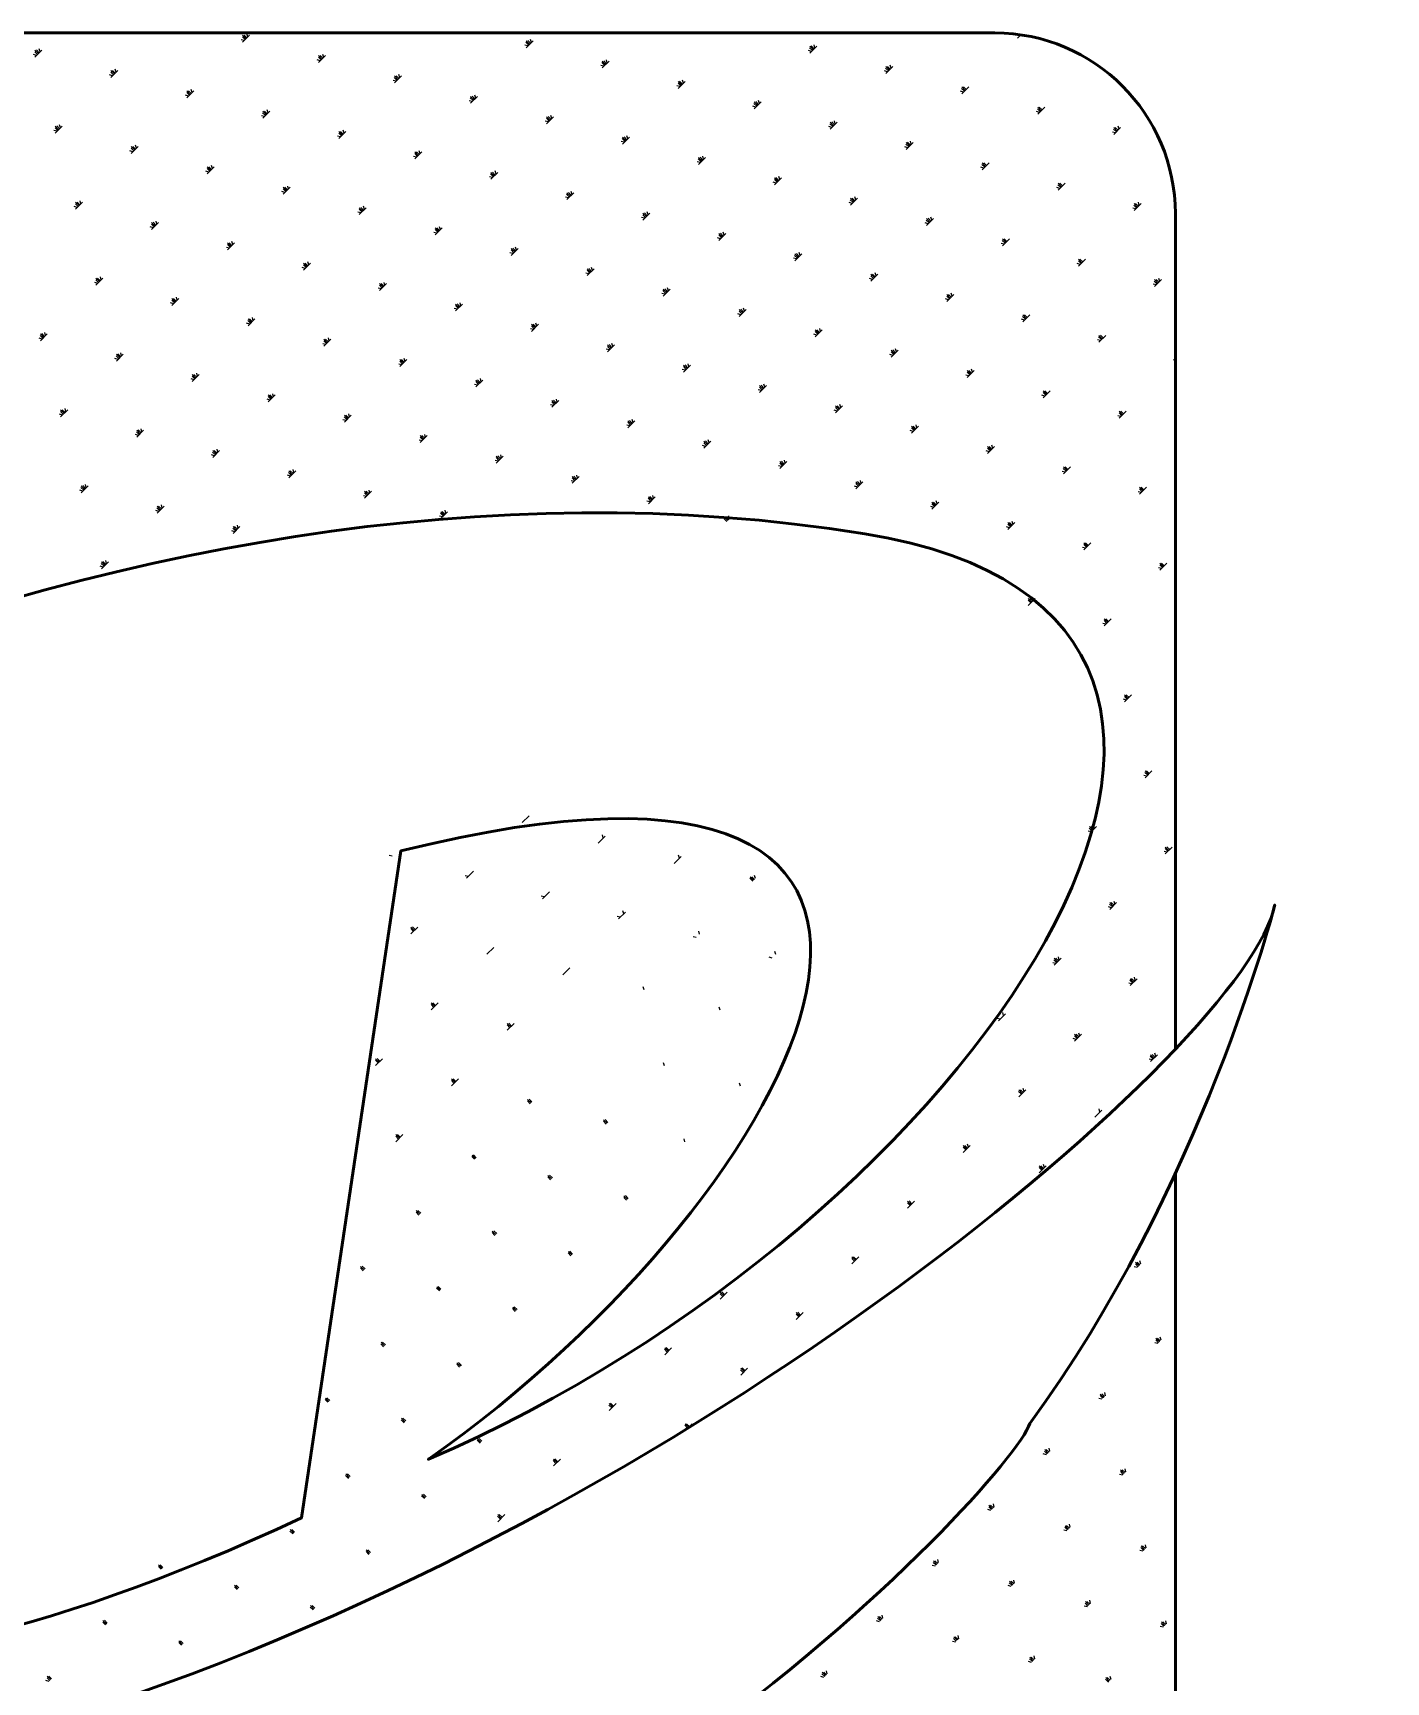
# Model space of a CAD drawing. Extents: x -3102990 to -851544, y -5293060 to -2540151.
# Drawn here: x -951732 to -950651, y -2633748 to -2632430 of the extents above; entities that cross this region are included whole.
import ezdxf

# ---------------------------------------------------------------- set-up
doc = ezdxf.new("R2010")
doc.units = 0
doc.header["$LTSCALE"] = 1000
doc.layers.get('0').update_dxf_attribs({"linetype": 'CONTINUOUS'})
doc.layers.add('PUB_TITLE', color=4, linetype='CONTINUOUS')

# ---------------------------------------------------------------- blocks, each defined once
blk = doc.blocks.new('A$C18BE6784')
at = {"layer": 'PUB_TITLE', "color": 4}
for p, q in [((85452, 40457.3), (85451.3, 40459.7)), ((85615.1, 40466.4), (85612.7, 40467)), ((85615.8, 40467.1), (85613.6, 40469.3)), ((85616.5, 40467.8), (85613.7, 40470.6)), ((85613.7, 40465), (85619.3, 40470.6)), ((85617.2, 40468.5), (85615, 40470.7)), ((85617.9, 40469.2), (85617.2, 40471.6)), ((85841.7, 40462), (85839.3, 40462.7)), ((85842.4, 40462.7), (85840.2, 40465)), ((85843.1, 40463.4), (85840.3, 40466.2)), ((85840.3, 40460.6), (85845.9, 40466.2)), ((85843.8, 40464.1), (85841.6, 40466.3)), ((85844.5, 40464.8), (85843.9, 40467.2)), ((86069.1, 40458.4), (86066.8, 40460.6)), ((86069.8, 40459.1), (86067, 40461.8)), ((86067, 40456.3), (86072.5, 40461.8)), ((86070.4, 40459.8), (86068.2, 40462)), ((86071.1, 40460.5), (86070.5, 40462.9)), ((86232.9, 40468.2), (86235.6, 40470.9)), ((86235, 40470.3), (86234.2, 40471.1)), ((85449.2, 40454.5), (85446.8, 40455.1)), ((85449.9, 40455.2), (85447.7, 40457.4)), ((85450.6, 40455.9), (85447.8, 40458.6)), ((85447.8, 40453.1), (85453.4, 40458.6)), ((85451.3, 40456.6), (85449, 40458.8)), ((85675.8, 40450.1), (85673.4, 40450.8)), ((85676.5, 40450.8), (85674.3, 40453)), ((85677.2, 40451.5), (85674.4, 40454.3)), ((85674.4, 40448.7), (85680, 40454.3)), ((85677.9, 40452.2), (85675.7, 40454.4)), ((85678.6, 40452.9), (85677.9, 40455.3)), ((85902.5, 40445.8), (85900, 40446.4)), ((85903.2, 40446.5), (85900.9, 40448.7)), ((85903.8, 40447.2), (85901.1, 40449.9)), ((85901.1, 40444.4), (85906.6, 40449.9)), ((85904.5, 40447.8), (85902.3, 40450.1)), ((85905.2, 40448.5), (85904.6, 40451)), ((86068.4, 40457.7), (86065.9, 40458.3)), ((86131.9, 40444.2), (86131.2, 40446.6)), ((85509.9, 40438.2), (85507.5, 40438.9)), ((85510.6, 40438.9), (85508.4, 40441.1)), ((85511.3, 40439.6), (85508.5, 40442.4)), ((85508.5, 40436.8), (85514.1, 40442.4)), ((85512, 40440.3), (85509.8, 40442.5)), ((85512.7, 40441), (85512, 40443.4)), ((85736.5, 40433.8), (85734.1, 40434.5)), ((85737.2, 40434.5), (85735, 40436.8)), ((85737.9, 40435.2), (85735.2, 40438)), ((85735.2, 40432.5), (85740.7, 40438)), ((85738.6, 40435.9), (85736.4, 40438.2)), ((85739.3, 40436.6), (85738.7, 40439.1)), ((85964.6, 40430.9), (85961.8, 40433.7)), ((85961.8, 40428.1), (85967.4, 40433.7)), ((85965.3, 40431.6), (85963, 40433.8)), ((85966, 40432.3), (85965.3, 40434.7)), ((86129.1, 40441.4), (86126.7, 40442.1)), ((86129.8, 40442.1), (86127.6, 40444.3)), ((86130.5, 40442.8), (86127.7, 40445.6)), ((86127.7, 40440), (86133.3, 40445.6)), ((86131.2, 40443.5), (86129, 40445.7)), ((85570.6, 40421.9), (85568.2, 40422.6)), ((85571.3, 40422.6), (85569.1, 40424.9)), ((85572, 40423.3), (85569.3, 40426.1)), ((85569.3, 40420.5), (85574.8, 40426.1)), ((85572.7, 40424), (85570.5, 40426.2)), ((85573.4, 40424.7), (85572.8, 40427.1)), ((85798, 40418.3), (85795.7, 40420.5)), ((85798.7, 40419), (85795.9, 40421.7)), ((85795.9, 40416.2), (85801.4, 40421.7)), ((85799.4, 40419.7), (85797.1, 40421.9)), ((85800.1, 40420.4), (85799.4, 40422.8)), ((85963.2, 40429.5), (85960.8, 40430.1)), ((85963.9, 40430.2), (85961.7, 40432.4)), ((86189.8, 40425.1), (86187.4, 40425.8)), ((86190.5, 40425.8), (86188.3, 40428)), ((86191.2, 40426.5), (86188.4, 40429.3)), ((86188.4, 40423.7), (86194, 40429.3)), ((86191.9, 40427.2), (86189.7, 40429.4)), ((85632.1, 40406.4), (85629.8, 40408.6)), ((85632.8, 40407.1), (85630, 40409.8)), ((85630, 40404.3), (85635.5, 40409.8)), ((85633.4, 40407.7), (85631.2, 40410)), ((85634.1, 40408.4), (85633.5, 40410.9)), ((85797.3, 40417.6), (85794.8, 40418.2)), ((86023.9, 40413.2), (86021.5, 40413.9)), ((86024.6, 40413.9), (86022.4, 40416.1)), ((86025.3, 40414.6), (86022.5, 40417.4)), ((86022.5, 40411.8), (86028.1, 40417.4)), ((86026, 40415.3), (86023.8, 40417.5)), ((86026.7, 40416), (86026, 40418.4)), ((86250.5, 40408.9), (86248.1, 40409.5)), ((86251.2, 40409.6), (86249, 40411.8)), ((86251.9, 40410.2), (86249.2, 40413)), ((86249.2, 40407.5), (86254.7, 40413)), ((86252.6, 40410.9), (86250.4, 40413.2)), ((85465.5, 40393.8), (85463, 40394.4)), ((85466.2, 40394.4), (85463.9, 40396.7)), ((85466.8, 40395.1), (85464.1, 40397.9)), ((85464.1, 40392.4), (85469.6, 40397.9)), ((85467.5, 40395.8), (85465.3, 40398.1)), ((85468.2, 40396.5), (85467.6, 40399)), ((85631.4, 40405.7), (85628.9, 40406.3)), ((85694.2, 40391.5), (85692, 40393.7)), ((85694.9, 40392.2), (85694.2, 40394.6)), ((85858, 40401.3), (85855.6, 40402)), ((85858.7, 40402), (85856.5, 40404.2)), ((85859.4, 40402.7), (85856.6, 40405.5)), ((85856.6, 40399.9), (85862.2, 40405.5)), ((85860.1, 40403.4), (85857.9, 40405.6)), ((85860.8, 40404.1), (85860.1, 40406.5)), ((86084.6, 40396.9), (86082.2, 40397.6)), ((86085.3, 40397.6), (86083.1, 40399.9)), ((86086, 40398.3), (86083.2, 40401.1)), ((86083.2, 40395.6), (86088.8, 40401.1)), ((86086.7, 40399), (86084.5, 40401.3)), ((86087.4, 40399.7), (86086.8, 40402.2)), ((86312, 40393.3), (86309.7, 40395.5)), ((86312.7, 40394), (86309.9, 40396.8)), ((86309.9, 40391.2), (86315.4, 40396.8)), ((86313.4, 40394.7), (86311.1, 40396.9)), ((86314.1, 40395.4), (86313.4, 40397.8)), ((85526.9, 40378.2), (85524.7, 40380.4)), ((85527.6, 40378.9), (85524.8, 40381.7)), ((85524.8, 40376.1), (85530.4, 40381.7)), ((85528.3, 40379.6), (85526, 40381.8)), ((85529, 40380.3), (85528.3, 40382.7)), ((85692.1, 40389.4), (85689.7, 40390)), ((85692.8, 40390.1), (85690.6, 40392.3)), ((85693.5, 40390.8), (85690.7, 40393.6)), ((85690.7, 40388), (85696.3, 40393.6)), ((85918.7, 40385), (85916.3, 40385.7)), ((85919.4, 40385.7), (85917.2, 40388)), ((85920.1, 40386.4), (85917.3, 40389.2)), ((85917.3, 40383.6), (85922.9, 40389.2)), ((85920.8, 40387.1), (85918.6, 40389.3)), ((85921.5, 40387.8), (85920.9, 40390.2)), ((86145.4, 40380.7), (86142.9, 40381.3)), ((86146.1, 40381.4), (86143.8, 40383.6)), ((86146.8, 40382.1), (86144, 40384.8)), ((86144, 40379.3), (86149.5, 40384.8)), ((86147.4, 40382.8), (86145.2, 40385)), ((86148.1, 40383.5), (86147.5, 40385.9)), ((86311.3, 40392.6), (86308.8, 40393.2)), ((85526.2, 40377.5), (85523.8, 40378.1)), ((85752.8, 40373.1), (85750.4, 40373.8)), ((85753.5, 40373.8), (85751.3, 40376)), ((85754.2, 40374.5), (85751.4, 40377.3)), ((85751.4, 40371.7), (85757, 40377.3)), ((85754.9, 40375.2), (85752.7, 40377.4)), ((85755.6, 40375.9), (85754.9, 40378.3)), ((85979.5, 40368.8), (85977, 40369.4)), ((85980.1, 40369.5), (85977.9, 40371.7)), ((85980.8, 40370.2), (85978.1, 40372.9)), ((85978.1, 40367.4), (85983.6, 40372.9)), ((85981.5, 40370.8), (85979.3, 40373.1)), ((85982.2, 40371.5), (85981.6, 40374)), ((86206.8, 40365.1), (86204.6, 40367.3)), ((86207.5, 40365.8), (86204.7, 40368.6)), ((86204.7, 40363), (86210.3, 40368.6)), ((86208.2, 40366.5), (86206, 40368.7)), ((85586.9, 40361.2), (85584.5, 40361.9)), ((85587.6, 40361.9), (85585.4, 40364.1)), ((85588.3, 40362.6), (85585.5, 40365.4)), ((85585.5, 40359.8), (85591.1, 40365.4)), ((85589, 40363.3), (85586.8, 40365.5)), ((85589.7, 40364), (85589, 40366.4)), ((85813.5, 40356.9), (85811.1, 40357.5)), ((85814.2, 40357.5), (85812, 40359.8)), ((85814.9, 40358.2), (85812.2, 40361)), ((85812.2, 40355.5), (85817.7, 40361)), ((85815.6, 40358.9), (85813.4, 40361.2)), ((85816.3, 40359.6), (85815.7, 40362.1)), ((86040.9, 40353.2), (86038.7, 40355.4)), ((86041.6, 40353.9), (86038.8, 40356.7)), ((86038.8, 40351.1), (86044.3, 40356.7)), ((86042.3, 40354.6), (86040, 40356.8)), ((86043, 40355.3), (86042.3, 40357.7)), ((86206.1, 40364.4), (86203.7, 40365.1)), ((85647.6, 40344.9), (85645.2, 40345.6)), ((85648.3, 40345.6), (85646.1, 40347.9)), ((85649, 40346.3), (85646.2, 40349.1)), ((85646.2, 40343.6), (85651.8, 40349.1)), ((85649.7, 40347), (85647.5, 40349.2)), ((85650.4, 40347.7), (85649.8, 40350.1)), ((85874.3, 40340.6), (85871.8, 40341.2)), ((85875, 40341.3), (85872.7, 40343.5)), ((85875.7, 40342), (85872.9, 40344.7)), ((85872.9, 40339.2), (85878.4, 40344.7)), ((85876.4, 40342.7), (85874.1, 40344.9)), ((85877.1, 40343.4), (85876.4, 40345.8)), ((86040.2, 40352.5), (86037.8, 40353.1)), ((86103.7, 40339), (86103, 40341.4)), ((86266.8, 40348.1), (86264.4, 40348.8)), ((86267.5, 40348.8), (86265.3, 40351)), ((86268.2, 40349.5), (86265.4, 40352.3)), ((86265.4, 40346.7), (86271, 40352.3)), ((86268.9, 40350.2), (86266.7, 40352.4)), ((85481.7, 40333), (85479.3, 40333.7)), ((85482.4, 40333.7), (85480.2, 40335.9)), ((85483.1, 40334.4), (85480.3, 40337.2)), ((85480.3, 40331.6), (85485.9, 40337.2)), ((85483.8, 40335.1), (85481.6, 40337.3)), ((85484.5, 40335.8), (85483.9, 40338.2)), ((85708.4, 40328.7), (85705.9, 40329.3)), ((85709.1, 40329.4), (85706.8, 40331.6)), ((85709.8, 40330.1), (85707, 40332.8)), ((85707, 40327.3), (85712.5, 40332.8)), ((85710.4, 40330.8), (85708.2, 40333)), ((85711.1, 40331.4), (85710.5, 40333.9)), ((85936.4, 40325.7), (85933.6, 40328.5)), ((85933.6, 40322.9), (85939.2, 40328.5)), ((85937.1, 40326.4), (85934.9, 40328.6)), ((85937.8, 40327.1), (85937.1, 40329.5)), ((86100.9, 40336.2), (86098.5, 40336.9)), ((86101.6, 40336.9), (86099.4, 40339.1)), ((86102.3, 40337.6), (86099.5, 40340.4)), ((86099.5, 40334.8), (86105.1, 40340.4)), ((86103, 40338.3), (86100.8, 40340.5)), ((86327.5, 40331.9), (86325.1, 40332.5)), ((86328.2, 40332.6), (86326, 40334.8)), ((86328.9, 40333.2), (86326.2, 40336)), ((86326.2, 40330.5), (86331.7, 40336)), ((86329.6, 40333.9), (86327.4, 40336.2)), ((86330.3, 40334.6), (86329.7, 40337.1)), ((85542.5, 40316.8), (85540, 40317.4)), ((85543.2, 40317.5), (85540.9, 40319.7)), ((85543.8, 40318.1), (85541.1, 40320.9)), ((85541.1, 40315.4), (85546.6, 40320.9)), ((85544.5, 40318.8), (85542.3, 40321.1)), ((85545.2, 40319.5), (85544.6, 40322)), ((85769.8, 40313.1), (85767.6, 40315.3)), ((85770.5, 40313.8), (85767.7, 40316.6)), ((85767.7, 40311), (85773.3, 40316.6)), ((85771.2, 40314.5), (85769, 40316.7)), ((85771.9, 40315.2), (85771.2, 40317.6)), ((85935, 40324.3), (85932.6, 40325)), ((85935.7, 40325), (85933.5, 40327.2)), ((86161.6, 40319.9), (86159.2, 40320.6)), ((86162.3, 40320.6), (86160.1, 40322.9)), ((86163, 40321.3), (86160.2, 40324.1)), ((86160.2, 40318.6), (86165.8, 40324.1)), ((86163.7, 40322), (86161.5, 40324.3)), ((86164.4, 40322.7), (86163.8, 40325.2)), ((85603.9, 40301.2), (85601.7, 40303.4)), ((85604.6, 40301.9), (85601.8, 40304.7)), ((85601.8, 40299.1), (85607.4, 40304.7)), ((85605.3, 40302.6), (85603, 40304.8)), ((85606, 40303.3), (85605.3, 40305.7)), ((85769.1, 40312.4), (85766.7, 40313)), ((85995.7, 40308), (85993.3, 40308.7)), ((85996.4, 40308.7), (85994.2, 40311)), ((85997.1, 40309.4), (85994.3, 40312.2)), ((85994.3, 40306.6), (85999.9, 40312.2)), ((85997.8, 40310.1), (85995.6, 40312.3)), ((85998.5, 40310.8), (85997.9, 40313.2)), ((86222.4, 40303.7), (86219.9, 40304.3)), ((86223.1, 40304.4), (86220.8, 40306.6)), ((86223.8, 40305.1), (86221, 40307.8)), ((86221, 40302.3), (86226.5, 40307.8)), ((86224.4, 40305.8), (86222.2, 40308)), ((85603.2, 40300.5), (85600.8, 40301.1)), ((85665.3, 40285.6), (85662.5, 40288.4)), ((85662.5, 40282.8), (85668.1, 40288.4)), ((85666, 40286.3), (85663.8, 40288.5)), ((85666.7, 40287), (85666, 40289.4)), ((85829.8, 40296.1), (85827.4, 40296.8)), ((85830.5, 40296.8), (85828.3, 40299)), ((85831.2, 40297.5), (85828.4, 40300.3)), ((85828.4, 40294.7), (85834, 40300.3)), ((85831.9, 40298.2), (85829.7, 40300.4)), ((85832.6, 40298.9), (85831.9, 40301.3)), ((86056.5, 40291.8), (86054, 40292.4)), ((86057.1, 40292.5), (86054.9, 40294.7)), ((86057.8, 40293.2), (86055.1, 40295.9)), ((86055.1, 40290.4), (86060.6, 40295.9)), ((86058.5, 40293.8), (86056.3, 40296.1)), ((86059.2, 40294.5), (86058.6, 40297)), ((86283.8, 40288.1), (86281.6, 40290.3)), ((86284.5, 40288.8), (86281.7, 40291.6)), ((86281.7, 40286), (86287.3, 40291.6)), ((86285.2, 40289.5), (86282.9, 40291.7)), ((85498.7, 40273), (85496.5, 40275.2)), ((85499.4, 40273.7), (85496.6, 40276.5)), ((85496.6, 40270.9), (85502.2, 40276.5)), ((85500.1, 40274.4), (85497.9, 40276.6)), ((85500.8, 40275.1), (85500.1, 40277.5)), ((85663.9, 40284.2), (85661.5, 40284.9)), ((85664.6, 40284.9), (85662.4, 40287.1)), ((85890.5, 40279.9), (85888.1, 40280.5)), ((85891.2, 40280.5), (85889, 40282.8)), ((85891.9, 40281.2), (85889.2, 40284)), ((85889.2, 40278.5), (85894.7, 40284)), ((85892.6, 40281.9), (85890.4, 40284.2)), ((85893.3, 40282.6), (85892.7, 40285.1)), ((86117.2, 40275.5), (86114.8, 40276.1)), ((86117.9, 40276.2), (86115.7, 40278.4)), ((86118.6, 40276.9), (86115.8, 40279.7)), ((86115.8, 40274.1), (86121.3, 40279.7)), ((86119.3, 40277.6), (86117, 40279.8)), ((86120, 40278.3), (86119.3, 40280.7)), ((86283.1, 40287.4), (86280.7, 40288.1)), ((86345.2, 40272.5), (86342.4, 40275.3)), ((86342.4, 40269.7), (86348, 40275.3)), ((86345.9, 40273.2), (86343.7, 40275.4)), ((86346.6, 40273.9), (86345.9, 40276.3)), ((85498, 40272.3), (85495.6, 40273)), ((85724.6, 40267.9), (85722.2, 40268.6)), ((85725.3, 40268.6), (85723.1, 40270.9)), ((85726, 40269.3), (85723.2, 40272.1)), ((85723.2, 40266.6), (85728.8, 40272.1)), ((85726.7, 40270), (85724.5, 40272.2)), ((85727.4, 40270.7), (85726.8, 40273.1)), ((85951.3, 40263.6), (85948.8, 40264.2)), ((85952, 40264.3), (85949.7, 40266.5)), ((85952.7, 40265), (85949.9, 40267.7)), ((85949.9, 40262.2), (85955.4, 40267.7)), ((85953.4, 40265.7), (85951.1, 40267.9)), ((85954.1, 40266.4), (85953.4, 40268.8)), ((86178.6, 40259.9), (86176.4, 40262.1)), ((86179.3, 40260.6), (86176.5, 40263.4)), ((86176.5, 40257.8), (86182.1, 40263.4)), ((86180, 40261.3), (86177.8, 40263.5)), ((86180.7, 40262), (86180, 40264.4)), ((86343.8, 40271.1), (86341.4, 40271.8)), ((86344.5, 40271.8), (86342.3, 40274.1)), ((85558.7, 40256), (85556.3, 40256.7)), ((85559.4, 40256.7), (85557.2, 40258.9)), ((85560.1, 40257.4), (85557.3, 40260.2)), ((85557.3, 40254.6), (85562.9, 40260.2)), ((85560.8, 40258.1), (85558.6, 40260.3)), ((85561.5, 40258.8), (85560.9, 40261.2)), ((85785.4, 40251.7), (85782.9, 40252.3)), ((85786.1, 40252.4), (85783.8, 40254.6)), ((85786.8, 40253.1), (85784, 40255.8)), ((85784, 40250.3), (85789.5, 40255.8)), ((85787.4, 40253.8), (85785.2, 40256)), ((85788.1, 40254.4), (85787.5, 40256.9)), ((86012.7, 40248), (86010.5, 40250.2)), ((86013.4, 40248.7), (86010.6, 40251.5)), ((86010.6, 40245.9), (86016.2, 40251.5)), ((86014.1, 40249.4), (86011.9, 40251.6)), ((86014.8, 40250.1), (86014.1, 40252.5)), ((86177.9, 40259.2), (86175.5, 40259.9)), ((85619.5, 40239.8), (85617, 40240.4)), ((85620.1, 40240.5), (85617.9, 40242.7)), ((85620.8, 40241.1), (85618.1, 40243.9)), ((85618.1, 40238.4), (85623.6, 40243.9)), ((85621.5, 40241.8), (85619.3, 40244.1)), ((85622.2, 40242.5), (85621.6, 40245)), ((85846.1, 40235.4), (85843.7, 40236)), ((85846.8, 40236.1), (85844.6, 40238.3)), ((85847.5, 40236.8), (85844.7, 40239.6)), ((85844.7, 40234), (85850.3, 40239.6)), ((85848.2, 40237.5), (85846, 40239.7)), ((85848.9, 40238.2), (85848.2, 40240.6)), ((86012, 40247.3), (86009.6, 40248)), ((86075.5, 40233.8), (86074.9, 40236.2)), ((86238.6, 40242.9), (86236.2, 40243.6)), ((86239.3, 40243.6), (86237.1, 40245.9)), ((86240, 40244.3), (86237.2, 40247.1)), ((86237.2, 40241.6), (86242.8, 40247.1)), ((86240.7, 40245), (86238.5, 40247.3)), ((85453.5, 40227.8), (85451.1, 40228.5)), ((85454.2, 40228.5), (85452, 40230.8)), ((85454.9, 40229.2), (85452.2, 40232)), ((85452.2, 40226.5), (85457.7, 40232)), ((85455.6, 40229.9), (85453.4, 40232.2)), ((85456.3, 40230.6), (85455.7, 40233.1)), ((85680.2, 40223.5), (85677.8, 40224.1)), ((85680.9, 40224.2), (85678.7, 40226.4)), ((85681.6, 40224.9), (85678.8, 40227.7)), ((85678.8, 40222.1), (85684.3, 40227.7)), ((85682.3, 40225.6), (85680, 40227.8)), ((85683, 40226.3), (85682.3, 40228.7)), ((85908.2, 40220.5), (85905.4, 40223.3)), ((85905.4, 40217.7), (85911, 40223.3)), ((85908.9, 40221.2), (85906.7, 40223.4)), ((85909.6, 40221.9), (85908.9, 40224.3)), ((86072.7, 40231), (86070.3, 40231.7)), ((86073.4, 40231.7), (86071.2, 40234)), ((86074.1, 40232.4), (86071.3, 40235.2)), ((86071.3, 40229.6), (86076.9, 40235.2)), ((86074.8, 40233.1), (86072.6, 40235.3)), ((86299.4, 40226.7), (86296.9, 40227.3)), ((86300.1, 40227.4), (86297.8, 40229.6)), ((86300.7, 40228.1), (86298, 40230.8)), ((86298, 40225.3), (86303.5, 40230.8)), ((86301.4, 40228.8), (86299.2, 40231)), ((85514.3, 40211.6), (85511.8, 40212.2)), ((85515, 40212.3), (85512.7, 40214.5)), ((85515.7, 40213), (85512.9, 40215.7)), ((85512.9, 40210.2), (85518.4, 40215.7)), ((85516.4, 40213.7), (85514.1, 40215.9)), ((85517.1, 40214.4), (85516.4, 40216.8)), ((85741.6, 40207.9), (85739.4, 40210.1)), ((85742.3, 40208.6), (85739.5, 40211.4)), ((85739.5, 40205.8), (85745.1, 40211.4)), ((85743, 40209.3), (85740.8, 40211.5)), ((85743.7, 40210), (85743, 40212.4)), ((85906.8, 40219.1), (85904.4, 40219.8)), ((85907.5, 40219.8), (85905.3, 40222)), ((86133.5, 40214.8), (86131, 40215.4)), ((86134.1, 40215.5), (86131.9, 40217.7)), ((86134.8, 40216.2), (86132.1, 40218.9)), ((86132.1, 40213.4), (86137.6, 40218.9)), ((86135.5, 40216.8), (86133.3, 40219.1)), ((86136.2, 40217.5), (86135.6, 40220)), ((86359.1, 40210.7), (86357.7, 40211.1)), ((86359.1, 40212.8), (86358.6, 40213.3)), ((86359.1, 40214.2), (86358.7, 40214.6)), ((86358.7, 40209), (86359.1, 40209.4)), ((85575, 40195.3), (85572.6, 40196)), ((85575.7, 40196), (85573.5, 40198.2)), ((85576.4, 40196.7), (85573.6, 40199.5)), ((85573.6, 40193.9), (85579.2, 40199.5)), ((85577.1, 40197.4), (85574.9, 40199.6)), ((85577.8, 40198.1), (85577.1, 40200.5)), ((85740.9, 40207.2), (85738.5, 40207.9)), ((85804.4, 40193.7), (85803.8, 40196.2)), ((85967.5, 40202.9), (85965.1, 40203.5)), ((85968.2, 40203.5), (85966, 40205.8)), ((85968.9, 40204.2), (85966.2, 40207)), ((85966.2, 40201.5), (85971.7, 40207)), ((85969.6, 40204.9), (85967.4, 40207.2)), ((85970.3, 40205.6), (85969.7, 40208.1)), ((86194.2, 40198.5), (86191.7, 40199.1)), ((86194.9, 40199.2), (86192.7, 40201.4)), ((86195.6, 40199.9), (86192.8, 40202.7)), ((86192.8, 40197.1), (86198.3, 40202.7)), ((86196.3, 40200.6), (86194, 40202.8)), ((86197, 40201.3), (86196.3, 40203.7)), ((85637.1, 40180.4), (85634.3, 40183.2)), ((85634.3, 40177.6), (85639.9, 40183.2)), ((85637.8, 40181.1), (85635.6, 40183.3)), ((85638.5, 40181.8), (85637.9, 40184.2)), ((85801.6, 40190.9), (85799.2, 40191.6)), ((85802.3, 40191.6), (85800.1, 40193.9)), ((85803, 40192.3), (85800.2, 40195.1)), ((85800.2, 40189.6), (85805.8, 40195.1)), ((85803.7, 40193), (85801.5, 40195.2)), ((86028.3, 40186.6), (86025.8, 40187.2)), ((86029, 40187.3), (86026.7, 40189.5)), ((86029.7, 40188), (86026.9, 40190.8)), ((86026.9, 40185.2), (86032.4, 40190.8)), ((86030.4, 40188.7), (86028.1, 40190.9)), ((86031, 40189.4), (86030.4, 40191.8)), ((86254.9, 40182.2), (86252.5, 40182.9)), ((86255.6, 40182.9), (86253.4, 40185.1)), ((86256.3, 40183.6), (86253.5, 40186.4)), ((86253.5, 40180.8), (86259.1, 40186.4)), ((86257, 40184.3), (86254.8, 40186.5)), ((85470.5, 40167.8), (85468.3, 40170)), ((85471.2, 40168.5), (85468.4, 40171.3)), ((85468.4, 40165.7), (85474, 40171.3)), ((85471.9, 40169.2), (85469.7, 40171.4)), ((85472.6, 40169.9), (85471.9, 40172.3)), ((85635.7, 40179), (85633.3, 40179.7)), ((85636.4, 40179.7), (85634.2, 40181.9)), ((85862.4, 40174.7), (85859.9, 40175.3)), ((85863.1, 40175.4), (85860.8, 40177.6)), ((85863.8, 40176.1), (85861, 40178.8)), ((85861, 40173.3), (85866.5, 40178.8)), ((85864.4, 40176.8), (85862.2, 40179)), ((85865.1, 40177.4), (85864.5, 40179.9)), ((86089, 40170.3), (86086.6, 40171)), ((86089.7, 40171), (86087.5, 40173.2)), ((86090.4, 40171.7), (86087.6, 40174.5)), ((86087.6, 40168.9), (86093.2, 40174.5)), ((86091.1, 40172.4), (86088.9, 40174.6)), ((86091.8, 40173.1), (86091.1, 40175.5)), ((86317, 40167.3), (86314.2, 40170.1)), ((86314.2, 40164.6), (86319.8, 40170.1)), ((86317.7, 40168), (86315.5, 40170.3)), ((85469.8, 40167.1), (85467.4, 40167.8)), ((85696.5, 40162.8), (85694, 40163.4)), ((85697.1, 40163.5), (85694.9, 40165.7)), ((85697.8, 40164.1), (85695.1, 40166.9)), ((85695.1, 40161.4), (85700.6, 40166.9)), ((85698.5, 40164.8), (85696.3, 40167.1)), ((85699.2, 40165.5), (85698.6, 40168)), ((85923.1, 40158.4), (85920.7, 40159.1)), ((85923.8, 40159.1), (85921.6, 40161.3)), ((85924.5, 40159.8), (85921.7, 40162.6)), ((85921.7, 40157), (85927.3, 40162.6)), ((85925.2, 40160.5), (85922.9, 40162.7)), ((85925.9, 40161.2), (85925.2, 40163.6)), ((86150.4, 40154.7), (86148.2, 40157)), ((86151.1, 40155.4), (86148.3, 40158.2)), ((86148.3, 40152.6), (86153.9, 40158.2)), ((86151.8, 40156.1), (86149.6, 40158.3)), ((86152.5, 40156.8), (86151.9, 40159.2)), ((86315.6, 40166), (86313.2, 40166.6)), ((86316.3, 40166.6), (86314.1, 40168.9)), ((85530.5, 40150.8), (85528.1, 40151.5)), ((85531.2, 40151.5), (85529, 40153.8)), ((85531.9, 40152.2), (85529.2, 40155)), ((85529.2, 40149.5), (85534.7, 40155)), ((85532.6, 40152.9), (85530.4, 40155.2)), ((85533.3, 40153.6), (85532.7, 40156.1)), ((85757.2, 40146.5), (85754.8, 40147.1)), ((85757.9, 40147.2), (85755.7, 40149.4)), ((85758.6, 40147.9), (85755.8, 40150.7)), ((85755.8, 40145.1), (85761.3, 40150.7)), ((85759.3, 40148.6), (85757, 40150.8)), ((85760, 40149.3), (85759.3, 40151.7)), ((85984.5, 40142.8), (85982.3, 40145)), ((85985.2, 40143.5), (85982.4, 40146.3)), ((85982.4, 40140.7), (85988, 40146.3)), ((85985.9, 40144.2), (85983.7, 40146.4)), ((85986.6, 40144.9), (85985.9, 40147.3)), ((86149.7, 40154), (86147.3, 40154.7)), ((85591.3, 40134.6), (85588.8, 40135.2)), ((85592, 40135.3), (85589.7, 40137.5)), ((85592.7, 40136), (85589.9, 40138.7)), ((85589.9, 40133.2), (85595.4, 40138.7)), ((85593.4, 40136.7), (85591.1, 40138.9)), ((85594, 40137.4), (85593.4, 40139.8)), ((85817.9, 40130.2), (85815.5, 40130.9)), ((85818.6, 40130.9), (85816.4, 40133.1)), ((85819.3, 40131.6), (85816.5, 40134.4)), ((85816.5, 40128.8), (85822.1, 40134.4)), ((85820, 40132.3), (85817.8, 40134.5)), ((85820.7, 40133), (85820, 40135.4)), ((85983.8, 40142.1), (85981.4, 40142.8)), ((86046.6, 40127.9), (86044.4, 40130.2)), ((86047.3, 40128.6), (86046.7, 40131.1)), ((86210.5, 40137.8), (86208, 40138.4)), ((86211.1, 40138.5), (86208.9, 40140.7)), ((86211.8, 40139.2), (86209.1, 40141.9)), ((86209.1, 40136.4), (86214.6, 40141.9)), ((86212.5, 40139.9), (86210.3, 40142.1)), ((86213.2, 40140.5), (86212.6, 40143)), ((85652, 40118.3), (85649.6, 40119)), ((85652.7, 40119), (85650.5, 40121.2)), ((85653.4, 40119.7), (85650.6, 40122.5)), ((85650.6, 40116.9), (85656.2, 40122.5)), ((85654.1, 40120.4), (85651.9, 40122.6)), ((85654.8, 40121.1), (85654.1, 40123.5)), ((85880, 40115.3), (85877.2, 40118.1)), ((85877.2, 40112.6), (85882.8, 40118.1)), ((85880.7, 40116), (85878.5, 40118.3)), ((85881.4, 40116.7), (85880.8, 40119.2)), ((86044.5, 40125.9), (86042.1, 40126.5)), ((86045.2, 40126.6), (86043, 40128.8)), ((86045.9, 40127.2), (86043.2, 40130)), ((86043.2, 40124.5), (86048.7, 40130)), ((86271.2, 40121.5), (86268.7, 40122.1)), ((86271.9, 40122.2), (86269.6, 40124.4)), ((86272.6, 40122.9), (86269.8, 40125.7)), ((86269.8, 40120.1), (86275.3, 40125.7)), ((86273.3, 40123.6), (86271, 40125.8)), ((85486.1, 40106.4), (85483.7, 40107)), ((85486.8, 40107.1), (85484.6, 40109.3)), ((85487.5, 40107.8), (85484.7, 40110.6)), ((85484.7, 40105), (85490.3, 40110.6)), ((85488.2, 40108.5), (85486, 40110.7)), ((85488.9, 40109.2), (85488.2, 40111.6)), ((85713.4, 40102.7), (85711.2, 40104.9)), ((85714.1, 40103.4), (85711.3, 40106.2)), ((85711.3, 40100.6), (85716.9, 40106.2)), ((85714.8, 40104.1), (85712.6, 40106.3)), ((85715.5, 40104.8), (85714.9, 40107.2)), ((85878.6, 40113.9), (85876.2, 40114.6)), ((85879.3, 40114.6), (85877.1, 40116.9)), ((86105.3, 40109.6), (86102.8, 40110.2)), ((86106, 40110.3), (86103.7, 40112.5)), ((86106.7, 40111), (86103.9, 40113.8)), ((86103.9, 40108.2), (86109.4, 40113.8)), ((86107.4, 40111.7), (86105.1, 40113.9)), ((86108, 40112.4), (86107.4, 40114.8)), ((86331.9, 40105.2), (86329.5, 40105.9)), ((86332.6, 40105.9), (86330.4, 40108.1)), ((86333.3, 40106.6), (86330.5, 40109.4)), ((86330.5, 40103.8), (86336.1, 40109.4)), ((86334, 40107.3), (86331.8, 40109.5)), ((85546.8, 40090.1), (85544.4, 40090.8)), ((85547.5, 40090.8), (85545.3, 40093)), ((85548.2, 40091.5), (85545.4, 40094.3)), ((85545.4, 40088.7), (85551, 40094.3)), ((85548.9, 40092.2), (85546.7, 40094.4)), ((85549.6, 40092.9), (85548.9, 40095.3)), ((85712.7, 40102), (85710.3, 40102.7)), ((85776.2, 40088.5), (85775.6, 40091)), ((85939.4, 40097.7), (85936.9, 40098.3)), ((85940.1, 40098.4), (85937.8, 40100.6)), ((85940.7, 40099.1), (85938, 40101.8)), ((85938, 40096.3), (85943.5, 40101.8)), ((85941.4, 40099.8), (85939.2, 40102)), ((85942.1, 40100.5), (85941.5, 40102.9)), ((86166, 40093.3), (86163.6, 40094)), ((86166.7, 40094), (86164.5, 40096.2)), ((86167.4, 40094.7), (86164.6, 40097.5)), ((86164.6, 40091.9), (86170.2, 40097.5)), ((86168.1, 40095.4), (86165.9, 40097.6)), ((86168.8, 40096.1), (86168.1, 40098.5)), ((85608.9, 40075.2), (85606.2, 40078)), ((85606.2, 40072.5), (85611.7, 40078)), ((85609.6, 40075.9), (85607.4, 40078.2)), ((85610.3, 40076.6), (85609.7, 40079.1)), ((85773.5, 40085.8), (85771, 40086.4)), ((85774.1, 40086.5), (85771.9, 40088.7)), ((85774.8, 40087.1), (85772.1, 40089.9)), ((85772.1, 40084.4), (85777.6, 40089.9)), ((85775.5, 40087.8), (85773.3, 40090.1)), ((86000.8, 40082.1), (85998.6, 40084.3)), ((86001.5, 40082.8), (85998.7, 40085.6)), ((86002.2, 40083.5), (85999.9, 40085.7)), ((86002.6, 40085), (86002.2, 40086.6)), ((86003.6, 40085), (86004.3, 40085.6)), ((86226.7, 40077), (86224.3, 40077.7)), ((86227.4, 40077.7), (86225.2, 40080)), ((86228.1, 40078.4), (86225.3, 40081.2)), ((86225.3, 40075.7), (86230.9, 40081.2)), ((86228.8, 40079.1), (86226.6, 40081.3)), ((86229.5, 40079.8), (86228.8, 40082.2)), ((85607.5, 40073.8), (85605.1, 40074.5)), ((85608.2, 40074.5), (85606, 40076.8)), ((86288.8, 40062.2), (86286.1, 40064.9)), ((86286.1, 40059.4), (86291.6, 40064.9)), ((86289.5, 40062.9), (86287.3, 40065.1)), ((86287.4, 40060.8), (86285, 40061.4)), ((86288.1, 40061.5), (86285.9, 40063.7)), ((85502.4, 40045.7), (85499.9, 40046.3)), ((85503.1, 40046.4), (85500.8, 40048.6)), ((85503.8, 40047.1), (85501, 40049.8)), ((85501, 40044.3), (85506.5, 40049.8)), ((85504.4, 40047.7), (85502.2, 40050)), ((85505.1, 40048.4), (85504.5, 40050.9)), ((86348.2, 40044.5), (86345.7, 40045.1)), ((86348.9, 40045.2), (86346.6, 40047.4)), ((86349.6, 40045.9), (86346.8, 40048.7)), ((86346.8, 40043.1), (86352.3, 40048.7)), ((86350.3, 40046.6), (86348, 40048.8)), ((86243.7, 40017), (86241.5, 40019.2)), ((86244.4, 40017.7), (86241.6, 40020.5)), ((86241.6, 40014.9), (86247.2, 40020.5)), ((86245.1, 40018.4), (86242.9, 40020.6)), ((86245.8, 40019.1), (86245.1, 40021.5)), ((86303.7, 40000), (86301.3, 40000.7)), ((86304.4, 40000.7), (86302.2, 40003)), ((86305.1, 40001.4), (86302.3, 40004.2)), ((86302.3, 39998.7), (86307.9, 40004.2)), ((86305.8, 40002.1), (86303.6, 40004.3)), ((86320, 39939.3), (86317.6, 39940)), ((86320.7, 39940), (86318.5, 39942.2)), ((86321.4, 39940.7), (86318.6, 39943.5)), ((86318.6, 39937.9), (86324.2, 39943.5)), ((86322.1, 39941.4), (86319.9, 39943.6)), ((86337, 39879.3), (86334.7, 39881.5)), ((86337.7, 39880), (86334.9, 39882.8)), ((86334.9, 39877.2), (86340.4, 39882.8)), ((86338.3, 39880.7), (86336.1, 39882.9)), ((86336.3, 39878.6), (86333.8, 39879.2)), ((85837.1, 39841.5), (85842.7, 39847)), ((85897.9, 39825.2), (85903.4, 39830.7)), ((85902, 39829.4), (85901.4, 39831.8)), ((86291.8, 39834.1), (86289.4, 39834.8)), ((86292.5, 39834.8), (86290.3, 39837.1)), ((86293.2, 39835.5), (86290.4, 39838.3)), ((86293.9, 39836.2), (86291.7, 39838.4)), ((86292.4, 39834.8), (86296, 39838.3)), ((86294.6, 39836.9), (86293.9, 39839.3)), ((85733.4, 39814.7), (85730.9, 39815.3)), ((85958.6, 39808.9), (85964.2, 39814.5)), ((85962.8, 39813.1), (85962.1, 39815.5)), ((86352.5, 39817.9), (86350.1, 39818.5)), ((86353.2, 39818.6), (86351, 39820.8)), ((86353.9, 39819.3), (86351.1, 39822)), ((86351.1, 39816.5), (86356.7, 39822)), ((86354.6, 39819.9), (86352.4, 39822.2)), ((85792.7, 39797), (85798.3, 39802.6)), ((85794.1, 39798.4), (85791.7, 39799)), ((86021.4, 39794.7), (86019.2, 39797)), ((86022.1, 39795.4), (86019.3, 39798.2)), ((86022.8, 39796.1), (86020.6, 39798.3)), ((86023.5, 39796.8), (86022.8, 39799.2)), ((85854.8, 39782.1), (85852.4, 39782.8)), ((85853.4, 39780.7), (85859, 39786.3)), ((86308.8, 39774.1), (86306.6, 39776.3)), ((86309.5, 39774.8), (86306.7, 39777.6)), ((86306.7, 39772), (86312.2, 39777.6)), ((86310.2, 39775.5), (86307.9, 39777.7)), ((86310.9, 39776.2), (86310.2, 39778.6)), ((85915.5, 39765.9), (85913.1, 39766.5)), ((85914.1, 39764.5), (85919.7, 39770)), ((85918.3, 39768.6), (85917.7, 39771.1)), ((86308.1, 39773.4), (86305.7, 39774.1)), ((85750.3, 39754.6), (85748.1, 39756.9)), ((85751, 39755.3), (85748.2, 39758.1)), ((85748.2, 39752.6), (85753.8, 39758.1)), ((85751.7, 39756), (85749.5, 39758.3)), ((85976.3, 39749.6), (85973.8, 39750.2)), ((85979, 39752.4), (85978.4, 39754.8)), ((85809, 39736.3), (85814.5, 39741.8)), ((86039.8, 39736.1), (86039.1, 39738.5)), ((85869.7, 39720), (85875.2, 39725.6)), ((86037, 39733.3), (86034.6, 39734)), ((86263.6, 39729), (86261.2, 39729.6)), ((86264.3, 39729.6), (86262.1, 39731.9)), ((86265, 39730.3), (86262.2, 39733.1)), ((86262.2, 39727.6), (86267.8, 39733.1)), ((86265.7, 39731), (86263.5, 39733.3)), ((86266.4, 39731.7), (86265.8, 39734.2)), ((85934.6, 39707.9), (85933.9, 39710.3)), ((86324.4, 39712.7), (86321.9, 39713.3)), ((86325, 39713.4), (86322.8, 39715.6)), ((86325.7, 39714.1), (86323, 39716.8)), ((86323, 39711.3), (86328.5, 39716.8)), ((86326.4, 39714.8), (86324.2, 39717)), ((86327.1, 39715.5), (86326.5, 39717.9)), ((85766.6, 39693.9), (85764.4, 39696.1)), ((85767.3, 39694.6), (85764.5, 39697.4)), ((85764.5, 39691.8), (85770.1, 39697.4)), ((85768, 39695.3), (85765.8, 39697.5)), ((85995.3, 39691.6), (85994.7, 39694.1)), ((86219.2, 39684.5), (86216.7, 39685.1)), ((86217.8, 39683.1), (86223.3, 39688.7)), ((86221.9, 39687.3), (86221.3, 39689.7)), ((85827.3, 39677.6), (85825.1, 39679.9)), ((85828, 39678.3), (85825.2, 39681.1)), ((85825.2, 39675.6), (85830.8, 39681.1)), ((85828.7, 39679), (85826.5, 39681.3)), ((86280.6, 39668.9), (86278.4, 39671.1)), ((86281.3, 39669.6), (86278.5, 39672.4)), ((86278.5, 39666.8), (86284.1, 39672.4)), ((86282, 39670.3), (86279.8, 39672.5)), ((86282.7, 39671), (86282, 39673.4)), ((86279.9, 39668.2), (86277.5, 39668.9)), ((86342, 39653.3), (86339.2, 39656.1)), ((86339.2, 39650.6), (86344.8, 39656.1)), ((86342.7, 39654), (86340.5, 39656.3)), ((86343.4, 39654.7), (86342.8, 39657.2)), ((85722.1, 39649.5), (85719.9, 39651.7)), ((85722.8, 39650.2), (85720.1, 39652.9)), ((85720.1, 39647.4), (85725.6, 39652.9)), ((85723.5, 39650.8), (85721.3, 39653.1)), ((85950.9, 39647.2), (85950.2, 39649.6)), ((86340.6, 39652), (86338.2, 39652.6)), ((86341.3, 39652.6), (86339.1, 39654.9)), ((85782.9, 39633.2), (85780.6, 39635.4)), ((85783.6, 39633.9), (85780.8, 39636.7)), ((85780.8, 39631.1), (85786.3, 39636.7)), ((85784.3, 39634.6), (85782, 39636.8)), ((86011.6, 39630.9), (86010.9, 39633.3)), ((85843.6, 39616.9), (85841.4, 39619.1)), ((85844.3, 39617.6), (85841.5, 39620.4)), ((85845, 39618.3), (85842.8, 39620.5)), ((86236.1, 39624.5), (86233.9, 39626.7)), ((86236.8, 39625.2), (86234.1, 39627.9)), ((86234.1, 39622.4), (86239.6, 39627.9)), ((86237.5, 39625.9), (86235.3, 39628.1)), ((86238.2, 39626.5), (86237.6, 39629)), ((85905, 39601.3), (85902.2, 39604.1)), ((85905.7, 39602), (85903.5, 39604.3)), ((86294.8, 39606.1), (86300.3, 39611.7)), ((86298.9, 39610.3), (86298.3, 39612.7)), ((85738.4, 39588.7), (85736.2, 39591)), ((85739.1, 39589.4), (85736.3, 39592.2)), ((85736.3, 39586.6), (85741.9, 39592.2)), ((85739.8, 39590.1), (85737.6, 39592.3)), ((85904.3, 39600.6), (85902.1, 39602.9)), ((85967.1, 39586.5), (85966.5, 39588.9)), ((86191.7, 39580), (86189.5, 39582.2)), ((86192.4, 39580.7), (86189.6, 39583.5)), ((86189.6, 39577.9), (86195.2, 39583.5)), ((86193.1, 39581.4), (86190.8, 39583.6)), ((86193.8, 39582.1), (86193.1, 39584.5)), ((85799.1, 39572.5), (85796.9, 39574.7)), ((85799.8, 39573.2), (85797.1, 39575.9)), ((85800.5, 39573.8), (85798.3, 39576.1)), ((86252.4, 39563.7), (86250.2, 39566)), ((86253.1, 39564.4), (86250.3, 39567.2)), ((86250.3, 39561.7), (86255.9, 39567.2)), ((86253.8, 39565.1), (86251.6, 39567.3)), ((86254.5, 39565.8), (86253.8, 39568.3)), ((85859.9, 39556.2), (85857.6, 39558.4)), ((85860.6, 39556.9), (85857.8, 39559.7)), ((85861.3, 39557.6), (85859, 39559.8)), ((85920.6, 39539.9), (85918.4, 39542.1)), ((85921.3, 39540.6), (85918.5, 39543.4)), ((85922, 39541.3), (85919.8, 39543.5)), ((86147.2, 39535.6), (86145, 39537.8)), ((86147.9, 39536.2), (86145.1, 39539)), ((86145.1, 39533.5), (86150.7, 39539)), ((86148.6, 39536.9), (86146.4, 39539.2)), ((85754.7, 39528), (85752.5, 39530.2)), ((85755.4, 39528.7), (85752.6, 39531.5)), ((85756.1, 39529.4), (85753.8, 39531.6)), ((85815.4, 39511.7), (85813.2, 39514)), ((85816.1, 39512.4), (85813.3, 39515.2)), ((85816.8, 39513.1), (85814.6, 39515.3)), ((85876.8, 39496.2), (85874.1, 39498.9)), ((85877.5, 39496.8), (85875.3, 39499.1)), ((85710.2, 39483.5), (85708, 39485.8)), ((85710.9, 39484.2), (85708.1, 39487)), ((85711.6, 39484.9), (85709.4, 39487.2)), ((85876.1, 39495.5), (85873.9, 39497.7)), ((86102.8, 39491.1), (86100.5, 39493.3)), ((86103.5, 39491.8), (86100.7, 39494.6)), ((86100.7, 39489), (86106.2, 39494.6)), ((86104.2, 39492.5), (86101.9, 39494.7)), ((86328.7, 39486), (86326.3, 39486.7)), ((86329.4, 39486.7), (86327.2, 39489)), ((86330.1, 39487.4), (86327.3, 39490.2)), ((86330.8, 39488.1), (86328.6, 39490.4)), ((86331.5, 39488.8), (86330.8, 39491.3)), ((85771, 39467.3), (85768.7, 39469.5)), ((85771.6, 39468), (85768.9, 39470.7)), ((85772.3, 39468.7), (85770.1, 39470.9)), ((85997.6, 39462.9), (85995.4, 39465.1)), ((85998.3, 39463.6), (85995.5, 39466.4)), ((85995.5, 39460.8), (86001.1, 39466.4)), ((85999, 39464.3), (85996.8, 39466.5)), ((85831.7, 39451), (85829.5, 39453.2)), ((85832.4, 39451.7), (85829.6, 39454.5)), ((85833.1, 39452.4), (85830.8, 39454.6)), ((86058.3, 39446.6), (86056.1, 39448.9)), ((86059, 39447.3), (86056.2, 39450.1)), ((86056.2, 39444.6), (86061.8, 39450.1)), ((86059.7, 39448), (86057.5, 39450.3)), ((85726.5, 39422.8), (85724.3, 39425)), ((85727.2, 39423.5), (85724.4, 39426.3)), ((85727.9, 39424.2), (85725.7, 39426.4)), ((85953.1, 39418.5), (85950.9, 39420.7)), ((85953.8, 39419.2), (85951.1, 39421.9)), ((85951.1, 39416.4), (85956.6, 39421.9)), ((85954.5, 39419.9), (85952.3, 39422.1)), ((86345, 39425.3), (86342.6, 39426)), ((86345.7, 39426), (86343.5, 39428.2)), ((86346.4, 39426.7), (86343.6, 39429.5)), ((86347.1, 39427.4), (86344.8, 39429.6)), ((86347.8, 39428.1), (86347.1, 39430.5)), ((85787.2, 39406.5), (85785, 39408.8)), ((85787.9, 39407.2), (85785.1, 39410)), ((85788.6, 39407.9), (85786.4, 39410.2)), ((86014.6, 39402.9), (86011.8, 39405.7)), ((86011.8, 39400.1), (86017.3, 39405.7)), ((86015.3, 39403.6), (86013, 39405.8)), ((86013.9, 39402.2), (86011.6, 39404.4)), ((85682, 39378.4), (85679.8, 39380.6)), ((85682.7, 39379.1), (85680, 39381.8)), ((85683.4, 39379.8), (85681.2, 39382)), ((86300.5, 39380.9), (86298.1, 39381.5)), ((86301.2, 39381.6), (86299, 39383.8)), ((86301.9, 39382.3), (86299.1, 39385)), ((86302.6, 39382.9), (86300.4, 39385.2)), ((86303.3, 39383.6), (86302.7, 39386.1)), ((85908.7, 39374), (85906.5, 39376.2)), ((85909.4, 39374.7), (85906.6, 39377.5)), ((85906.6, 39371.9), (85912.2, 39377.5)), ((85910.1, 39375.4), (85907.8, 39377.6)), ((85742.8, 39362.1), (85740.5, 39364.3)), ((85743.5, 39362.8), (85740.7, 39365.6)), ((85744.2, 39363.5), (85741.9, 39365.7)), ((85969.4, 39357.7), (85967.2, 39360)), ((85970.1, 39358.4), (85967.3, 39361.2)), ((85967.3, 39355.7), (85972.9, 39361.2)), ((85970.8, 39359.1), (85968.6, 39361.3)), ((86359.1, 39365.2), (86358.8, 39365.2)), ((85803.5, 39345.8), (85801.3, 39348)), ((85804.2, 39346.5), (85801.4, 39349.3)), ((85804.9, 39347.2), (85802.7, 39349.4)), ((86257.5, 39337.8), (86254.7, 39340.6)), ((86258.2, 39338.5), (86255.9, 39340.7)), ((86258.9, 39339.2), (86258.2, 39341.6)), ((85864.2, 39329.6), (85862, 39331.8)), ((85864.9, 39330.2), (85862.1, 39333)), ((85862.1, 39327.5), (85867.7, 39333)), ((85865.6, 39330.9), (85863.4, 39333.2)), ((86256.1, 39336.4), (86253.6, 39337.1)), ((86256.8, 39337.1), (86254.5, 39339.3)), ((85698.3, 39317.6), (85696.1, 39319.9)), ((85699, 39318.3), (85696.2, 39321.1)), ((85699.7, 39319), (85697.5, 39321.3)), ((86316.8, 39320.1), (86314.4, 39320.8)), ((86317.5, 39320.8), (86315.3, 39323.1)), ((86318.2, 39321.5), (86315.4, 39324.3)), ((86318.9, 39322.2), (86316.7, 39324.4)), ((86319.6, 39322.9), (86318.9, 39325.3)), ((85759, 39301.4), (85756.8, 39303.6)), ((85759.7, 39302.1), (85757, 39304.8)), ((85760.4, 39302.8), (85758.2, 39305)), ((85819.8, 39285.1), (85817.5, 39287.3)), ((85820.5, 39285.8), (85817.7, 39288.6)), ((85817.7, 39283), (85823.2, 39288.6)), ((85821.2, 39286.5), (85818.9, 39288.7)), ((86211.6, 39292), (86209.2, 39292.6)), ((86212.3, 39292.6), (86210.1, 39294.9)), ((86213, 39293.3), (86210.2, 39296.1)), ((86213.7, 39294), (86211.5, 39296.3)), ((86214.4, 39294.7), (86213.7, 39297.2)), ((85653.9, 39273.2), (85651.6, 39275.4)), ((85654.6, 39273.9), (85651.8, 39276.7)), ((85655.2, 39274.6), (85653, 39276.8)), ((86272.3, 39275.7), (86269.9, 39276.3)), ((86273, 39276.4), (86270.8, 39278.6)), ((86273.7, 39277.1), (86271, 39279.8)), ((86274.4, 39277.8), (86272.2, 39280)), ((86275.1, 39278.5), (86274.5, 39280.9)), ((86333.8, 39260.1), (86331.5, 39262.3)), ((86334.5, 39260.8), (86331.7, 39263.6)), ((86335.2, 39261.5), (86332.9, 39263.7)), ((86335.9, 39262.2), (86335.2, 39264.6)), ((85549.4, 39245.7), (85546.6, 39248.5)), ((85550.1, 39246.4), (85547.8, 39248.6)), ((85714.6, 39256.9), (85712.4, 39259.1)), ((85715.3, 39257.6), (85712.5, 39260.4)), ((85716, 39258.3), (85713.8, 39260.5)), ((86167.2, 39247.5), (86164.7, 39248.1)), ((86167.9, 39248.2), (86165.6, 39250.4)), ((86168.6, 39248.9), (86165.8, 39251.7)), ((86169.2, 39249.6), (86167, 39251.8)), ((86169.9, 39250.3), (86169.3, 39252.7)), ((86333.1, 39259.4), (86330.6, 39260.1)), ((85548.7, 39245), (85546.5, 39247.2)), ((86229.3, 39232.6), (86226.5, 39235.4)), ((86230, 39233.3), (86227.8, 39235.5)), ((86230.7, 39234), (86230, 39236.4)), ((85609.4, 39228.7), (85607.2, 39231)), ((85610.1, 39229.4), (85607.3, 39232.2)), ((85610.8, 39230.1), (85608.6, 39232.3)), ((86227.9, 39231.2), (86225.5, 39231.9)), ((86228.6, 39231.9), (86226.4, 39234.1)), ((85670.1, 39212.5), (85667.9, 39214.7)), ((85670.8, 39213.2), (85668, 39215.9)), ((85671.5, 39213.8), (85669.3, 39216.1)), ((86125.5, 39205.8), (86124.8, 39208.3)), ((86288.6, 39215), (86286.2, 39215.6)), ((86289.3, 39215.6), (86287.1, 39217.9)), ((86290, 39216.3), (86287.2, 39219.1)), ((86290.7, 39217), (86288.5, 39219.3)), ((86291.4, 39217.7), (86290.7, 39220.2)), ((85504.2, 39200.5), (85502, 39202.8)), ((85504.9, 39201.2), (85502.1, 39204)), ((85505.6, 39201.9), (85503.4, 39204.2)), ((86122.7, 39203), (86120.3, 39203.7)), ((86123.4, 39203.7), (86121.2, 39206)), ((86124.1, 39204.4), (86121.3, 39207.2)), ((86124.8, 39205.1), (86122.6, 39207.3)), ((86349.3, 39198.7), (86346.9, 39199.3)), ((86350, 39199.4), (86347.8, 39201.6)), ((86350.7, 39200.1), (86348, 39202.9)), ((86351.4, 39200.8), (86349.2, 39203)), ((86352.1, 39201.5), (86351.5, 39203.9)), ((85565, 39184.3), (85562.7, 39186.5)), ((85565.6, 39185), (85562.9, 39187.7)), ((85566.3, 39185.7), (85564.1, 39187.9)), ((86183.4, 39186.8), (86181, 39187.4)), ((86184.1, 39187.5), (86181.9, 39189.7)), ((86184.8, 39188.2), (86182, 39190.9)), ((86185.5, 39188.9), (86183.3, 39191.1)), ((86186.2, 39189.5), (86185.6, 39192)), ((86244.2, 39170.5), (86241.7, 39171.2)), ((86244.9, 39171.2), (86242.6, 39173.4)), ((86245.6, 39171.9), (86242.8, 39174.7)), ((86246.2, 39172.6), (86244, 39174.8)), ((86246.9, 39173.3), (86246.3, 39175.7)), ((85459.1, 39155.4), (85456.6, 39156)), ((85459.8, 39156.1), (85457.5, 39158.3)), ((85460.5, 39156.8), (85457.7, 39159.6)), ((85461.2, 39157.5), (85458.9, 39159.7)), ((86078.3, 39158.6), (86075.8, 39159.2)), ((86078.9, 39159.3), (86076.7, 39161.5)), ((86079.6, 39160), (86076.9, 39162.8)), ((86080.3, 39160.7), (86078.1, 39162.9)), ((86081, 39161.4), (86080.4, 39163.8)), ((86305.6, 39154.9), (86303.4, 39157.1)), ((86306.3, 39155.6), (86303.5, 39158.4)), ((86307, 39156.3), (86304.7, 39158.5)), ((86307.7, 39157), (86307, 39159.4))]:
    blk.add_line(p, q, dxfattribs=at)
at = {"layer": 'PUB_TITLE', "color": 4, "lineweight": 53}
for points, knots in [([(84508.6, 39541.2), (84508.6, 39933.7), (84508.6, 40328.2), (84508.6, 40328.2), (84508.6, 40407.5), (84573.5, 40472.4), (84652.8, 40472.4), (84652.8, 40472.4), (86214.9, 40472.4), (86214.9, 40472.4), (86294.2, 40472.4), (86359.1, 40407.5), (86359.1, 40328.2), (86359.1, 40328.2), (86359.1, 40009.7), (86359.1, 39660.4)], [6.497483, 6.497483, 6.497483, 6.497483, 7, 7, 7, 8, 8, 8, 9, 9, 9, 10, 10, 10, 10.451509, 10.451509, 10.451509, 10.451509]), ([(86110.9, 40072.3), (86527.5, 40005.4), (86195.7, 39518.5), (85762.2, 39332.9), (86068, 39547.2), (86269, 39950.5), (85740.3, 39818.9), (85740.3, 39818.9), (85660.8, 39286), (85660.8, 39286), (85446.6, 39185.9), (85292.7, 39160.9), (85193.3, 39173.4), (85193.3, 39173.4), (85266.2, 39740.7), (85266.2, 39740.7), (84905, 39739), (84436.2, 39459.9), (84375.8, 39436.1), (84861.7, 39839.5), (85513.5, 40168.2), (86110.9, 40072.3)], [0, 0, 0, 0, 1, 1, 1, 2, 2, 2, 3, 3, 3, 4, 4, 4, 5, 5, 5, 6, 6, 6, 7, 7, 7, 7]), ([(85172.5, 39333.5), (85172.5, 39333.5), (84815.8, 38910.9), (85481.4, 39129.5), (85976.8, 39287.3), (86417.3, 39665.9), (86438.6, 39775.8), (86438.6, 39775.8), (86380.3, 39548), (86242.8, 39361.4), (86228.2, 39315.1), (85819.4, 38874.6), (85335.3, 38862.6), (85040.6, 38848.4), (84805.6, 39058.4), (85172.5, 39333.5)], [0, 0, 0, 0, 1, 1, 1, 2, 2, 2, 3, 3, 3, 4, 4, 4, 5, 5, 5, 5]), ([(86359.1, 39561.2), (86359.1, 39166.1), (86359.1, 38766.1), (86359.1, 38766.1), (86359.1, 38686.8), (86294.2, 38621.9), (86214.9, 38621.9), (86214.9, 38621.9), (84652.8, 38621.9), (84652.8, 38621.9), (84573.5, 38621.9), (84508.6, 38686.8), (84508.6, 38766.1), (84508.6, 38766.1), (84508.6, 39127.8), (84508.6, 39503.1)], [2.493971, 2.493971, 2.493971, 2.493971, 3, 3, 3, 4, 4, 4, 5, 5, 5, 6, 6, 6, 6.481204, 6.481204, 6.481204, 6.481204])]:
    blk.add_open_spline(points, degree=3, knots=knots, dxfattribs=at)

msp = doc.modelspace()

# ---------------------------------------------------------------- block references
at = {"ltscale": 1.5}
msp.add_blockref('A$C18BE6784', (-1037177.98, -2672902.4), dxfattribs=at)

doc.saveas('drawing.dxf')
